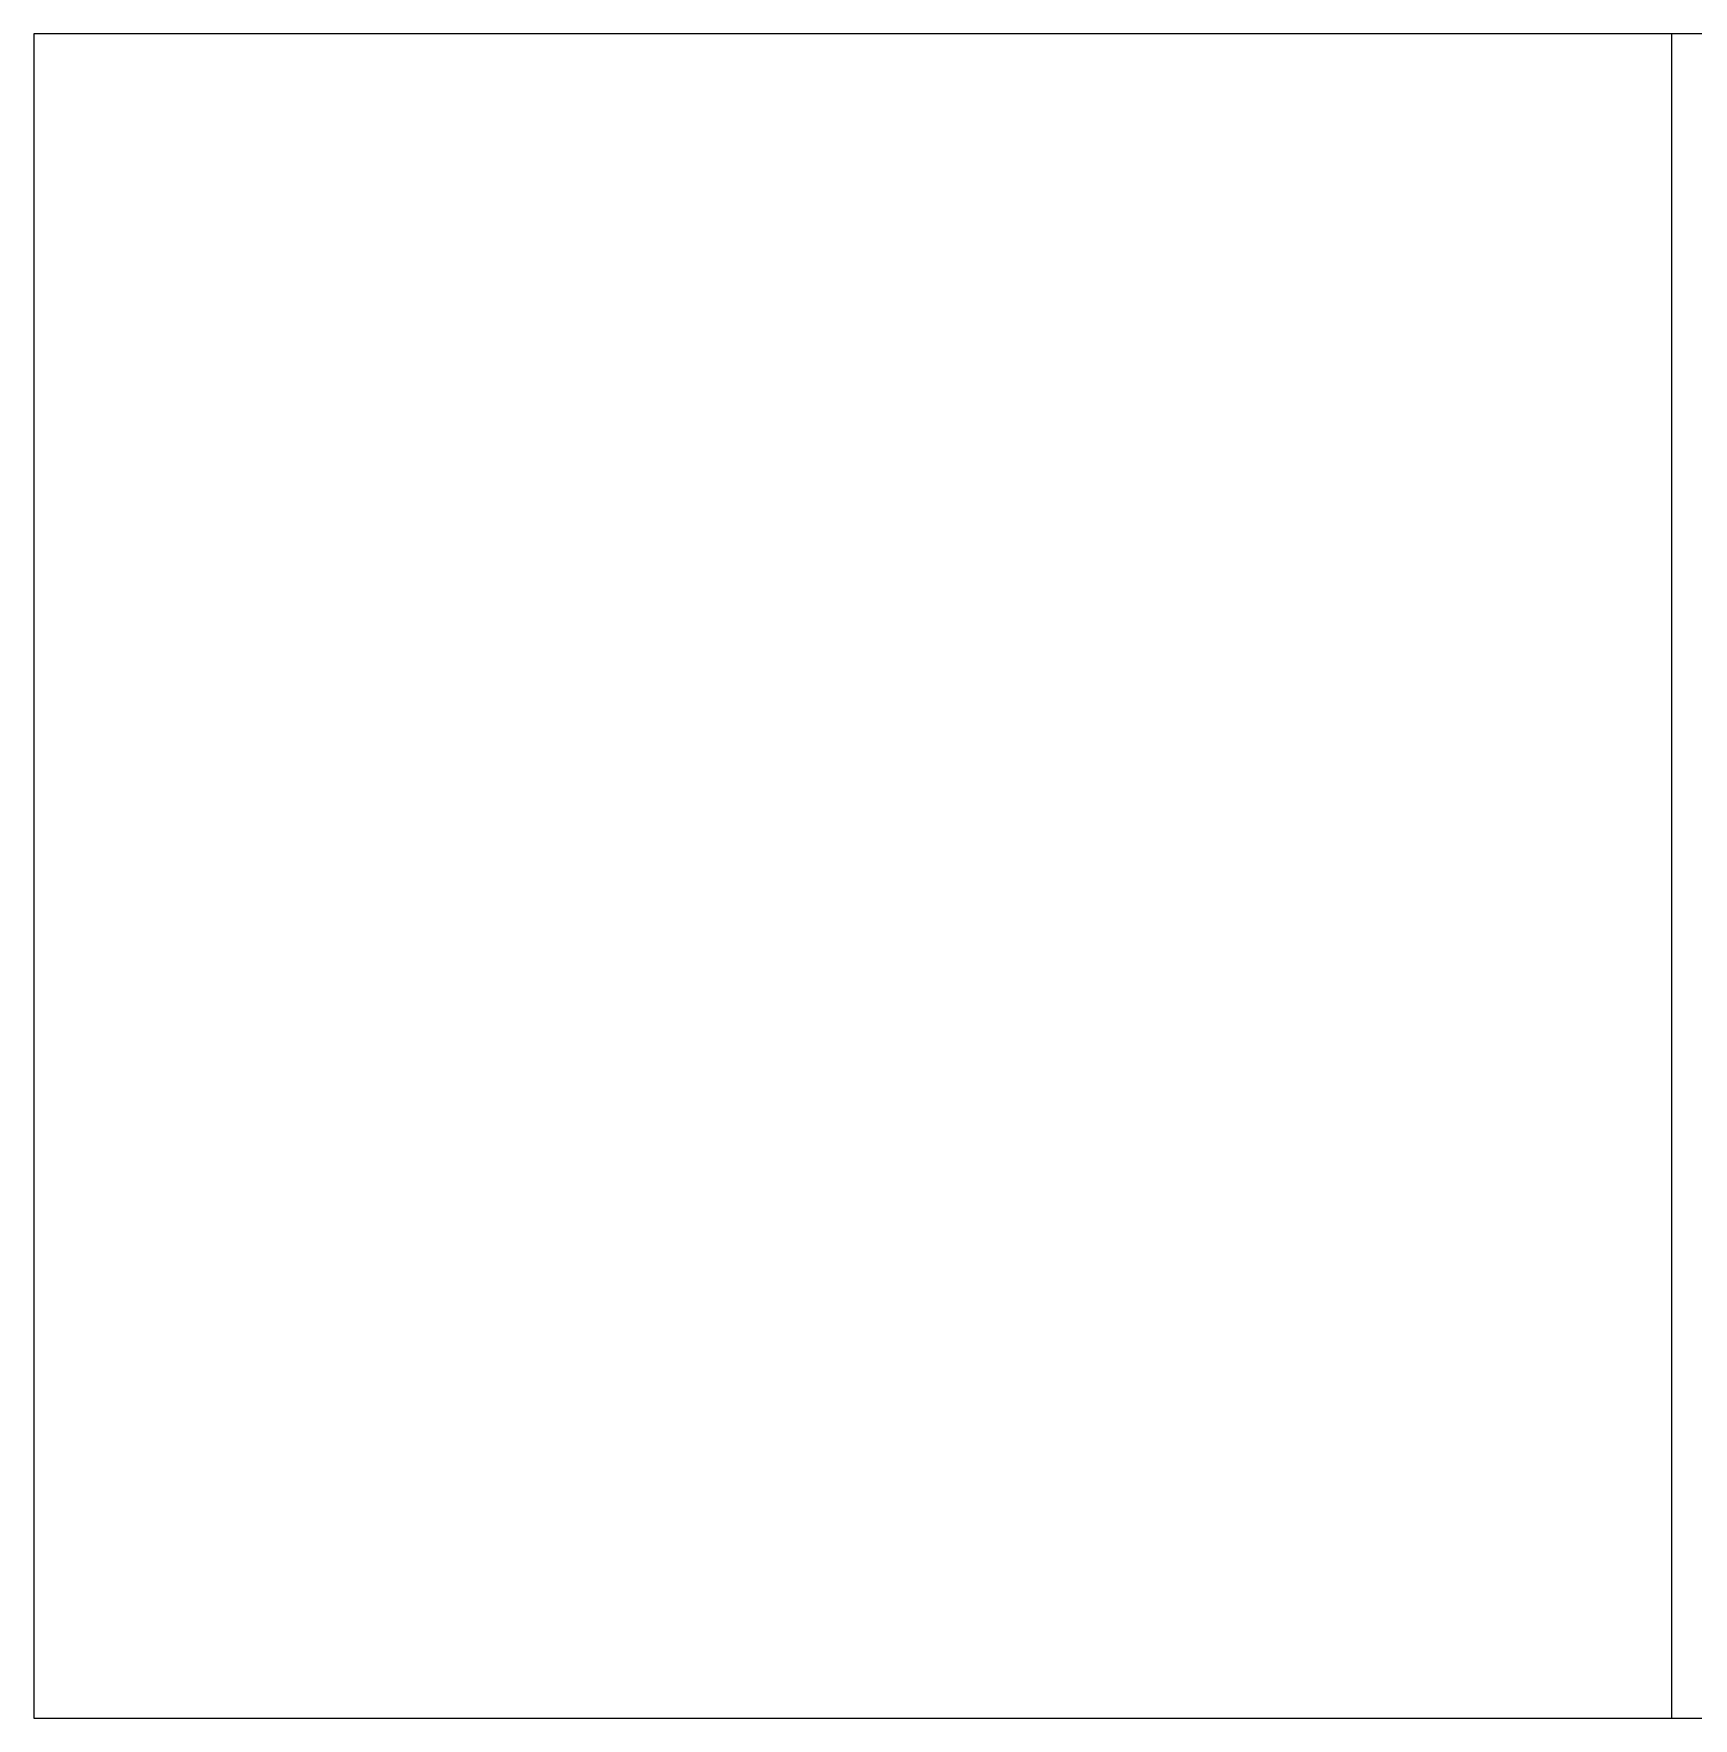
# Model space of a CAD drawing. Header units: millimetres. Extents: x 3026 to 17072, y 6117 to 23051.
# Drawn here: x 10783 to 11594, y 9413 to 10236 of the extents above; entities that cross this region are included whole.
import ezdxf

# ---------------------------------------------------------------- set-up
doc = ezdxf.new("R2010")
doc.units = ezdxf.units.MM
doc.header["$LTSCALE"] = 50

msp = doc.modelspace()

# ---------------------------------------------------------------- linework, layer by layer
at = {"color": 3}
for p, q in [((11583.19, 10235.78), (10783.19, 10235.78)), ((10783.19, 10235.78), (10783.19, 9412.78)), ((10783.19, 9412.78), (11583.19, 9412.78))]:
    msp.add_line(p, q, dxfattribs=at)
for p, q in [((12399.19, 10235.78), (11583.19, 10235.78)), ((11583.19, 10235.78), (11583.19, 9412.78)), ((11583.19, 9412.78), (12399.19, 9412.78))]:
    msp.add_line(p, q)

doc.saveas('drawing.dxf')
